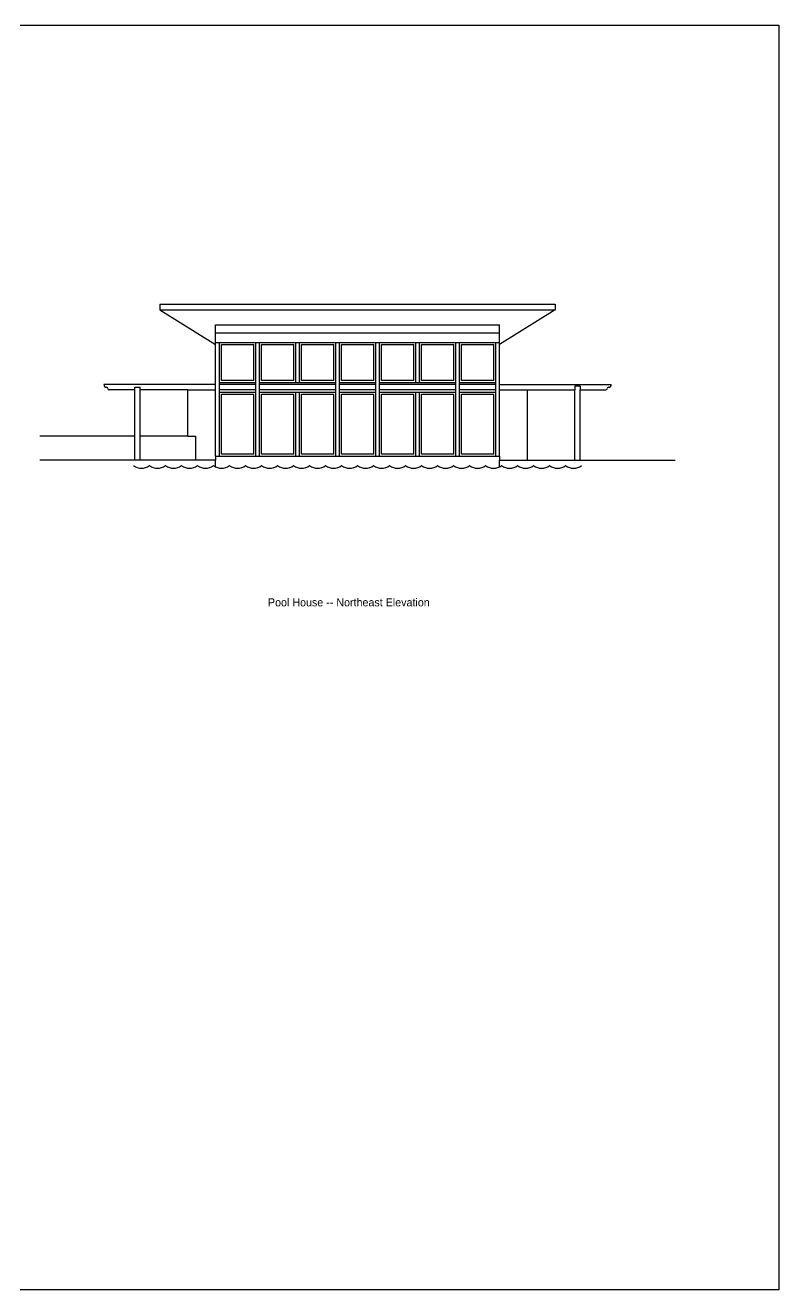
# Model space of a CAD drawing. Header units: inches. Extents: x 0 to 5835, y -2804 to 1896.
# Drawn here: x 2517 to 3647, y 0 to 1896 of the extents above; entities that cross this region are included whole.
import ezdxf

# ---------------------------------------------------------------- set-up
doc = ezdxf.new("R2010")
doc.units = ezdxf.units.IN
doc.header["$LTSCALE"] = 8
doc.header["$MEASUREMENT"] = 0
for name, color, linetype in [('A-Elev', 7, 'CONTINUOUS'), ('A-walls', 7, 'CONTINUOUS'), ('construction', 160, 'CONTINUOUS')]:
    doc.layers.add(name, color=color, linetype=linetype)
doc.styles.get("Standard").update_dxf_attribs({"font": 'txt', "height": 0.2})

msp = doc.modelspace()

# ---------------------------------------------------------------- linework, layer by layer
at = {"layer": 'A-Elev'}
for p, q in [((2718.9, 1478, 37260.9), (2718.9, 1469.5, 54490.5)), ((2718.9, 1478, 27954.2), (3312, 1478, 27954.2)), ((3312, 1478, 37260.9), (3312, 1469.5, 54490.5))]:
    msp.add_line(p, q, dxfattribs=at)
at = {"layer": 'A-Elev', "color": 253}
for p, q in [((2808.3, 1250, 40250), (2808.3, 1420.7, 40250)), ((2811.3, 1417.7, -37.7), (2859.8, 1417.7, -8413.7)), ((2862.8, 1349.3, 43586), (2862.8, 1420.7, 43586)), ((2868.3, 1349.3, 43586), (2868.3, 1420.7, 43586)), ((2871.3, 1417.7, -37.7), (2919.8, 1417.7, -8413.7)), ((2922.8, 1360.6, 43586), (2922.8, 1420.7, 43586)), ((2928.3, 1360.6, 43586), (2928.3, 1420.7, 43586)), ((2931.3, 1417.7, -37.7), (2979.8, 1417.7, -8413.7)), ((2982.8, 1346, 43586), (2982.8, 1420.7, 43586)), ((2988.3, 1346, 43586), (2988.3, 1420.7, 43586)), ((2991.3, 1417.7, -37.7), (3039.8, 1417.7, -8413.7)), ((3042.8, 1346, 43586), (3042.8, 1420.7, 43586)), ((3048.3, 1346, 43586), (3048.3, 1420.7, 43586)), ((3051.3, 1417.7, -37.7), (3099.8, 1417.7, -8413.7)), ((3102.8, 1360.6, 43586), (3102.8, 1420.7, 43586)), ((3108.3, 1360.6, 43586), (3108.3, 1420.7, 43586)), ((3111.3, 1417.7, -37.7), (3159.8, 1417.7, -8413.7)), ((3162.8, 1346, 43586), (3162.8, 1420.7, 43586)), ((3168.3, 1346, 43586), (3168.3, 1420.7, 43586)), ((3171.3, 1417.7, -37.7), (3219.8, 1417.7, -8413.7)), ((3222.8, 1250.1, 40250), (3222.8, 1420.7, 40250)), ((2760.8, 1349.3, 104430.5), (2802.4, 1349.3, 97250.6)), ((2802.4, 1250, 69642.2), (2802.4, 1357.3, 149481.1)), ((2808.3, 1360.6, 43586), (2862.8, 1360.6, 43586)), ((2859.8, 1363.6, 43586), (2811.3, 1363.6, 51961.9)), ((2862.8, 1346, 43586), (2862.8, 1349.3, 43586)), ((2868.3, 1360.6, 43586), (2982.8, 1360.6, 43586)), ((2868.3, 1346, 43586), (2868.3, 1349.3, 43586)), ((2919.8, 1363.6, 43586), (2871.3, 1363.6, 51962)), ((2979.8, 1363.6, 43586), (2931.3, 1363.6, 51962)), ((2988.3, 1360.6, 43586), (3042.8, 1360.6, 43586)), ((3039.8, 1363.6, 43586), (2991.3, 1363.6, 51962)), ((3048.3, 1360.6, 43586), (3162.8, 1360.6, 43586)), ((3099.8, 1363.6, 43586), (3051.3, 1363.6, 51962)), ((3159.8, 1363.6, 43586), (3111.3, 1363.6, 51962)), ((3168.3, 1360.6, 43586), (3222.8, 1360.7, 43586)), ((3219.8, 1363.6, 43586), (3171.3, 1363.6, 51962)), ((3228.5, 1250, 34644.4), (3228.5, 1357.3, 34644.4)), ((3228.5, 1349.3, 135644.7), (3270.1, 1349.3, 128464.8)), ((2808.3, 1345.9, 40250), (2862.8, 1346, 40250)), ((2811.3, 1343, 48626), (2859.8, 1343, 40250)), ((2862.8, 1250, 40250), (2862.8, 1346, 40250)), ((2868.3, 1346, 40250), (2982.8, 1346, 40250)), ((2868.3, 1250, 40250), (2868.3, 1346, 40250)), ((2871.3, 1343, 72654.4), (2919.8, 1343, 40250)), ((2919.8, 1253, 40250), (2919.8, 1343, 40250)), ((2922.8, 1250, 40250), (2922.8, 1346, 40250)), ((2928.3, 1250, 40250), (2928.3, 1346, 40250)), ((2931.3, 1343, 48626), (2979.8, 1343, 40250)), ((2979.8, 1253, 40250), (2979.8, 1343, 40250)), ((2982.8, 1250, 40250), (2982.8, 1346, 40250)), ((2988.3, 1346, 40250), (3042.8, 1346, 40250)), ((2988.3, 1250.1, 40250), (2988.3, 1346, 40250)), ((2991.3, 1343.1, 48626), (3039.8, 1343.1, 40014.9)), ((3042.8, 1250.1, 40250), (3042.8, 1346, 40250)), ((3048.3, 1346, 40250), (3162.8, 1346, 40250)), ((3048.3, 1250.1, 40250), (3048.3, 1346, 40250)), ((3051.3, 1343.1, 48626), (3099.8, 1343.1, 40014.9)), ((3102.8, 1250.1, 40250), (3102.8, 1346, 40250)), ((3108.3, 1250.1, 40250), (3108.3, 1346, 40250)), ((3108.3, 1250.1, 40250), (3108.3, 1346, 40250)), ((3111.3, 1343.1, 48626), (3159.8, 1343.1, 40014.9)), ((3162.8, 1250.1, 40250), (3162.8, 1346, 40250)), ((3168.3, 1346, 40250), (3222.8, 1346, 40250)), ((3168.3, 1250.1, 40250), (3168.3, 1346, 40250)), ((3168.3, 1250.1, 40250), (3168.3, 1346, 40250)), ((3171.3, 1343.1, 48626), (3219.8, 1343.1, 40014.9)), ((2760.8, 1280, 45113.5), (2772.8, 1280, 43041.1)), ((2859.8, 1253, 40250), (2811.3, 1253, 48626)), ((2919.8, 1253, 40250), (2871.3, 1253, 72654.4)), ((2979.8, 1253, 40250), (2931.3, 1253, 48626)), ((3039.8, 1253.1, 40014.9), (2991.3, 1253.1, 48626)), ((3099.8, 1253.1, 40014.9), (3051.3, 1253.1, 48626)), ((3159.8, 1253.1, 40014.9), (3111.3, 1253.1, 48626)), ((3219.8, 1253.1, 40014.9), (3171.3, 1253.1, 48626))]:
    msp.add_line(p, q, dxfattribs=at)
at = {"layer": 'A-Elev', "color": 252}
for p, q in [((2811.3, 1363.6, 51961.9), (2811.3, 1417.7, -37.7)), ((2859.8, 1363.6, 43586), (2859.8, 1417.7, -8413.7)), ((2871.3, 1363.6, 51962), (2871.3, 1417.7, -37.7)), ((2919.8, 1363.6, 43586), (2919.8, 1417.7, -8413.7)), ((2931.3, 1363.6, 51962), (2931.3, 1417.7, -37.7)), ((2979.8, 1363.6, 43586), (2979.8, 1417.7, -8413.7)), ((2991.3, 1363.6, 51962), (2991.3, 1417.7, -37.7)), ((3039.8, 1363.6, 43586), (3039.8, 1417.7, -8413.7)), ((3051.3, 1363.6, 51962), (3051.3, 1417.7, -37.7)), ((3099.8, 1363.6, 43586), (3099.8, 1417.7, -8413.7)), ((3111.3, 1363.6, 51962), (3111.3, 1417.7, -37.7)), ((3159.8, 1363.6, 43586), (3159.8, 1417.7, -8413.7)), ((3171.3, 1363.6, 51962), (3171.3, 1417.7, -37.7)), ((3219.8, 1363.6, 43586), (3219.8, 1417.7, -8413.7)), ((2811.3, 1253, 48626), (2811.3, 1343, 48626)), ((2859.8, 1253, 40250), (2859.8, 1343, 40250)), ((2871.3, 1253, 48626), (2871.3, 1343, 48626)), ((2931.3, 1253, 48626), (2931.3, 1343, 48626)), ((2991.3, 1253.1, 48626), (2991.3, 1343.1, 48626)), ((3039.8, 1253.1, 40250), (3039.8, 1343.1, 40250)), ((3051.3, 1253.1, 48626), (3051.3, 1343.1, 48626)), ((3099.8, 1253.1, 40250), (3099.8, 1343.1, 40250)), ((3111.3, 1253.1, 48626), (3111.3, 1343.1, 48626)), ((3159.8, 1253.1, 40250), (3159.8, 1343.1, 40250)), ((3171.3, 1253.1, 48626), (3171.3, 1343.1, 48626)), ((3219.8, 1253.1, 40250), (3219.8, 1343.1, 40250))]:
    msp.add_line(p, q, dxfattribs=at)
at = {"layer": 'A-Elev', "color": 5}
for centre in [(2691.5, 1252, 64272.6), (2715.5, 1252, 64272.6), (2739.5, 1252, 64272.6), (2763.5, 1252, 64272.6), (2787.5, 1252, 64272.6), (2811.5, 1252, 64272.6), (2835.5, 1252, 64272.6), (2859.5, 1252, 64272.6), (2883.5, 1252, 64272.6), (2907.5, 1252, 64272.6), (2931.5, 1252, 64272.6), (2955.5, 1252, 64272.6), (2979.5, 1252, 64272.6), (3003.5, 1252, 64272.6), (3027.5, 1252, 64272.6), (3051.5, 1252, 64272.6), (3075.5, 1252, 64272.6), (3099.5, 1252, 64272.6), (3123.5, 1252, 64272.6), (3147.5, 1252, 64272.6), (3171.5, 1252, 64272.6), (3195.5, 1252, 64272.6), (3219.5, 1252, 64272.6), (3243.5, 1252, 64272.6), (3267.5, 1252, 64272.6), (3291.5, 1252, 64272.6), (3315.5, 1252, 64272.6), (3339.5, 1252, 64272.6)]:
    msp.add_arc(centre, 20, 233.1301, 306.8699, dxfattribs=at)
at = {"layer": 'A-walls'}
for p, q in [((2718.9, 1469.5, 123846), (2802.4, 1417.7, 76633.4)), ((3312, 1469.5, 123846), (3228.5, 1417.7, 76633.4)), ((2802.4, 1357.3, 124952.6), (2802.4, 1417.7, 30119.7)), ((3228.5, 1357.3, 34276.2), (3228.5, 1417.7, 27300.6)), ((2802.4, 1250, 69642.2), (3228.5, 1250, 46659.3)), ((2802.4, 1250, 69642.2), (2802.4, 1244, 69642.2)), ((3228.5, 1250, 34644.4), (3228.5, 1244, 34644.4)), ((3270.1, 1244, 69642.2), (3341.4, 1244, 11260.4)), ((3349.4, 1244, 35064.5), (3491.7, 1244, 69642.2))]:
    msp.add_line(p, q, dxfattribs=at)
at = {"layer": 'A-walls', "color": 253}
for p, q in [((2718.9, 1469.5, 54490.5), (3312, 1469.5, 54490.5)), ((2802.4, 1417.7, -2665.8), (2802.4, 1446.9, 23220.4)), ((3228.5, 1417.7, 76633.4), (3228.5, 1446.9, 21428.6)), ((2802.4, 1435.2, 0), (3228.5, 1435.2, -1791.8)), ((2802.4, 1420.7, -0.4), (3228.5, 1420.7, -1792.2)), ((2681.5, 1349.3, 85345.2), (2681.5, 1353.3, 88772.2)), ((2681.5, 1353.3, 88772.2), (2689.5, 1353.3, 88772.2)), ((2689.5, 1349.3, 85345.2), (2689.5, 1353.3, 88772.2)), ((2862.8, 1357.3, 104430.5), (2808.3, 1357.3, 104430.5)), ((2862.8, 1349.3, 104430.5), (2808.3, 1349.3, 104430.5)), ((2982.8, 1357.3, 104430.5), (2868.3, 1357.3, 104430.5)), ((2982.8, 1349.3, 104430.5), (2868.3, 1349.3, 104430.5)), ((3042.8, 1357.3, 104430.5), (2988.3, 1357.3, 104430.5)), ((3042.8, 1349.3, 104430.5), (2988.3, 1349.3, 104430.5)), ((3162.8, 1357.3, 104430.5), (3048.3, 1357.3, 104430.5)), ((3162.8, 1349.3, 104430.5), (3048.3, 1349.3, 104430.5)), ((3222.8, 1357.3, 104430.5), (3168.3, 1357.3, 104430.5)), ((3222.8, 1349.3, 104430.5), (3168.3, 1349.3, 104430.5)), ((3341.4, 1354.8, 133822.7), (3341.4, 1349.3, 128464.8)), ((3349.4, 1354.8, 133822.7), (3341.4, 1354.8, 133822.7)), ((3349.4, 1354.8, 133822.7), (3349.4, 1349.3, 128464.8)), ((2681.5, 1244, 9566.7), (2681.5, 1280, 40409.7)), ((2689.5, 1244, 4862.9), (2689.5, 1280, 35705.9)), ((2772.8, 1244, 14270.5), (2772.8, 1280, 45113.5)), ((2802.4, 1244, 69642.2), (2539.2, 1244, 69642.2)), ((2802.4, 1234.2, 60942.5), (2802.4, 1244, 69642.2)), ((3228.5, 1234.2, 25944.6), (3228.5, 1244, 34644.4)), ((3228.5, 1244, 69642.2), (3270.1, 1244, 69642.2)), ((3341.4, 1244, 46258.3), (3349.4, 1244, 46258.3))]:
    msp.add_line(p, q, dxfattribs=at)
at = {"layer": 'A-walls', "color": 251}
msp.add_line((2802.4, 1446.9, 23220.4), (3228.5, 1446.9, 21428.6), dxfattribs=at)
at = {"layer": 'A-walls', "color": 7}
for p, q in [((2802.4, 1357.3, 104430.5), (2635, 1357.3, 104430.5)), ((2681.5, 1349.3, 104430.5), (2643, 1349.3, 104430.5)), ((2681.5, 1280, 40409.7), (2681.5, 1349.3, 86130.7)), ((2689.5, 1280, 40409.7), (2689.5, 1349.3, 86130.7)), ((2760.8, 1349.3, 104430.5), (2689.5, 1349.3, 104430.5)), ((2760.8, 1280, 45113.5), (2760.8, 1349.3, 104430.5)), ((3228.5, 1357.3, 104430.5), (3395.9, 1357.3, 104430.5)), ((3270.1, 1244, 32832.8), (3270.1, 1349.3, 141239.9)), ((3270.1, 1349.3, 128464.8), (3341.4, 1349.3, 128464.8)), ((3341.4, 1244, 11260.4), (3341.4, 1349.3, 127715.1)), ((3349.4, 1244, 35064.5), (3349.4, 1349.3, 128901.3)), ((3349.4, 1349.3, 128464.8), (3387.9, 1349.3, 128464.8)), ((2681.5, 1280, 45113.5), (2539.2, 1280, 45113.5)), ((2760.8, 1280, 45113.5), (2689.5, 1280, 45113.5))]:
    msp.add_line(p, q, dxfattribs=at)
for centre, radius, start, end in [((2639, 1357.3, 80396.2), 4, 180, 270), ((2639, 1351.3, 88772.2), 2, 0, 90), ((2643, 1351.3, 88772.2), 2, 180, 270), ((3387.9, 1351.3, 112806.5), 2, 270, 360), ((3391.9, 1351.3, 112806.5), 2, 90, 180), ((3391.9, 1357.3, 104430.5), 4, 270, 0)]:
    msp.add_arc(centre, radius, start, end, dxfattribs=at)
at = {"layer": 'construction'}
for p, q in [((0, 1896.2), (3647.1, 1896.2)), ((3647.1, 1896.2), (3647.1, 0)), ((3647.1, 0), (0, 0))]:
    msp.add_line(p, q, dxfattribs=at)

# ---------------------------------------------------------------- texts
at = {"layer": 'A-walls'}
msp.add_text('Pool House -- Northeast Elevation', height=12, rotation=360, dxfattribs=at).set_placement((2881.1, 1024.8, -8376))

doc.saveas('drawing.dxf')
